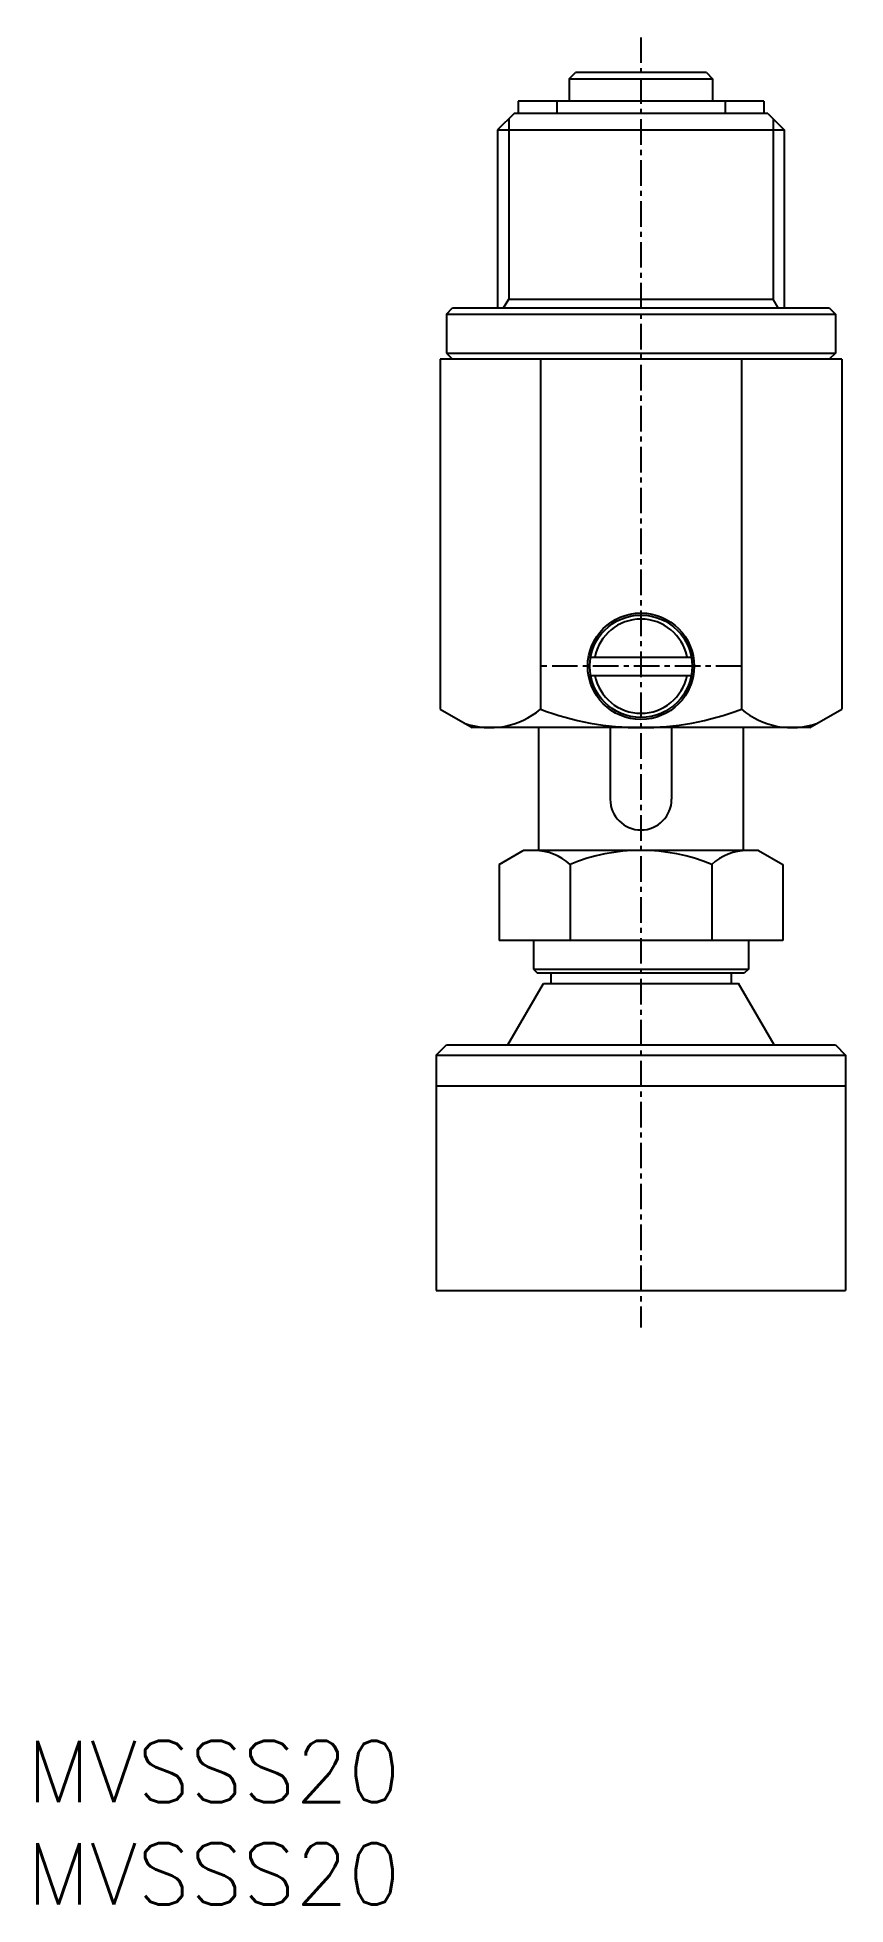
# Model space of a CAD drawing. Extents: x 0.5 to 40, y 0 to 91.2.
import ezdxf

# ---------------------------------------------------------------- set-up
doc = ezdxf.new("R2010")
doc.units = 0
doc.linetypes.add('CENTER', pattern=[2, 1.25, -0.25, 0.25, -0.25])
doc.layers.get('0').update_dxf_attribs({"linetype": 'CONTINUOUS'})
doc.layers.add('CENTER', color=1, linetype='CENTER')
doc.styles.get("Standard").update_dxf_attribs({"font": 'txt.shx'})

# ---------------------------------------------------------------- blocks, each defined once
blk = doc.blocks.new('*U6')
at = {"color": 7, "linetype": 'CONTINUOUS'}
blk.add_text('MVSSS20', height=3, dxfattribs=at).set_placement((0, 0))
blk = doc.blocks.new('*U7')
at = {"color": 7, "linetype": 'CONTINUOUS'}
blk.add_text('MVSSS20', height=3, dxfattribs=at).set_placement((0, 5))

msp = doc.modelspace()

# ---------------------------------------------------------------- linework, layer by layer
at = {"color": 7, "linetype": 'CONTINUOUS'}
for p, q in [((26.5, 89.2), (26.800003, 89.5)), ((33.199997, 89.5), (26.800003, 89.5)), ((33.199997, 89.5), (33.5, 89.2)), ((26.5, 89.2), (26.5, 88.09999)), ((26.5, 89.2), (33.5, 89.2)), ((33.5, 89.2), (33.5, 88.09999)), ((36, 88.09999), (23.999985, 88.09999)), ((23.999985, 88.09999), (23.999985, 87.5)), ((25.891251, 88.09999), (25.891251, 87.5)), ((34.108749, 88.09999), (34.108749, 87.5)), ((36, 88.09999), (36, 87.5)), ((22.999985, 86.7), (22.999985, 77.999992)), ((23.800001, 87.5), (23.000001, 86.7)), ((23.000015, 86.7), (37, 86.7)), ((23.541489, 87.2415), (23.541489, 78.437897)), ((36.199997, 87.5), (23.800003, 87.5)), ((36.199999, 87.5), (37.000005, 86.69999)), ((36.458511, 87.2415), (36.458511, 78.437897)), ((37, 86.7), (37, 77.999992)), ((20.5, 77.699997), (20.800011, 78)), ((20.5, 77.699997), (20.5, 75.799995)), ((20.5, 77.699997), (39.5, 77.699997)), ((20.800011, 78), (39.199989, 78)), ((23.288684, 77.999989), (23.541511, 78.437897)), ((23.541487, 78.437904), (36.458495, 78.437904)), ((36.711329, 77.999996), (36.458506, 78.437897)), ((39.199989, 78), (39.5, 77.699997)), ((39.5, 77.699997), (39.5, 75.799995)), ((20.5, 75.799995), (20.799994, 75.5)), ((20.5, 75.799995), (39.5, 75.799995)), ((39.5, 75.799995), (39.199991, 75.499996)), ((39.814957, 75.499992), (20.185043, 75.499992)), ((20.185043, 75.499992), (20.185043, 58.403519)), ((25.092514, 75.499992), (25.092514, 58.403519)), ((34.907486, 75.499992), (34.907486, 58.403519)), ((39.814957, 75.499992), (39.814957, 58.403519)), ((27.540833, 60.950005), (32.459167, 60.950005)), ((27.540833, 60.049995), (32.459167, 60.049995)), ((20.185039, 58.403522), (21.750006, 57.499989)), ((38.249993, 57.49999), (39.814947, 58.403517)), ((38.25, 57.499992), (21.749985, 57.499992)), ((24.999985, 57.499992), (24.999985, 51.499992)), ((28.5, 57.499992), (28.5, 53.999992)), ((31.5, 57.499992), (31.5, 53.999992)), ((35, 57.499992), (35, 51.499992)), ((23.071799, 50.819759), (24.249985, 51.499992)), ((35.75, 51.499992), (24.249985, 51.499992)), ((35.75, 51.499992), (36.928199, 50.819759)), ((23.071793, 50.819756), (23.071793, 47.099991)), ((26.535904, 50.819756), (26.535904, 47.099991)), ((33.464096, 50.819756), (33.464096, 47.099991)), ((36.928207, 50.819756), (36.928207, 47.099991)), ((36.928207, 47.099991), (23.071793, 47.099991)), ((24.75, 47.099991), (24.75, 45.699997)), ((35.25, 47.099991), (35.25, 45.699997)), ((24.75, 45.699997), (35.25, 45.699997)), ((24.75, 45.699997), (24.950001, 45.5)), ((35.25, 45.699997), (35.050003, 45.5)), ((23.499994, 42.000005), (25.232046, 45.000006)), ((35.050003, 45.5), (24.950001, 45.5)), ((25.232048, 45), (34.767952, 45)), ((25.599998, 45.5), (25.599998, 45)), ((34.400002, 45.5), (34.400002, 45)), ((36.5, 42.000002), (34.767951, 44.999997)), ((19.999996, 41.500002), (20.499997, 42.000003)), ((20.5, 42), (39.5, 42)), ((39.499996, 42.000002), (39.999996, 41.500001)), ((20, 41.5), (20, 40)), ((20, 41.5), (40, 41.5)), ((40, 41.5), (40, 40)), ((20, 40), (20, 30)), ((20, 40), (40, 40)), ((40, 40), (40, 30)), ((20, 30), (40, 30))]:
    msp.add_line(p, q, dxfattribs=at)
for radius in [2.6, 2.5]:
    msp.add_circle((30, 60.499992), radius, dxfattribs=at)
for centre, radius, start, end in [((30, 60.499992), 2.3, 11.282843, 168.71716), ((30, 60.499992), 2.3, 191.28284, 348.71716), ((22.638779, 61.283607), 3.783614, 250.42988, 310.4299), ((30, 71.27916), 13.779165, 249.13594, 290.86407), ((37.361221, 61.283607), 3.783614, 229.5701, 289.57009), ((30, 53.999992), 1.5, 180, 0), ((24.803848, 48.954758), 2.545235, 47.116718, 90), ((30, 42.339409), 9.160586, 67.780688, 112.21931), ((35.196152, 48.954758), 2.545235, 90, 132.88328)]:
    msp.add_arc(centre, radius, start, end, dxfattribs=at)
at = {"layer": 'CENTER', "color": 1, "linetype": 'CENTER'}
for p, q in [((30, 91.2214), (30, 28.199005)), ((34.907486, 60.499992), (25.092514, 60.499992))]:
    msp.add_line(p, q, dxfattribs=at)

# ---------------------------------------------------------------- block references
at = {"color": 7, "linetype": 'CONTINUOUS'}
for name in ['*U7', '*U6']:
    msp.add_blockref(name, (0, 0), dxfattribs=at)

doc.saveas('drawing.dxf')
